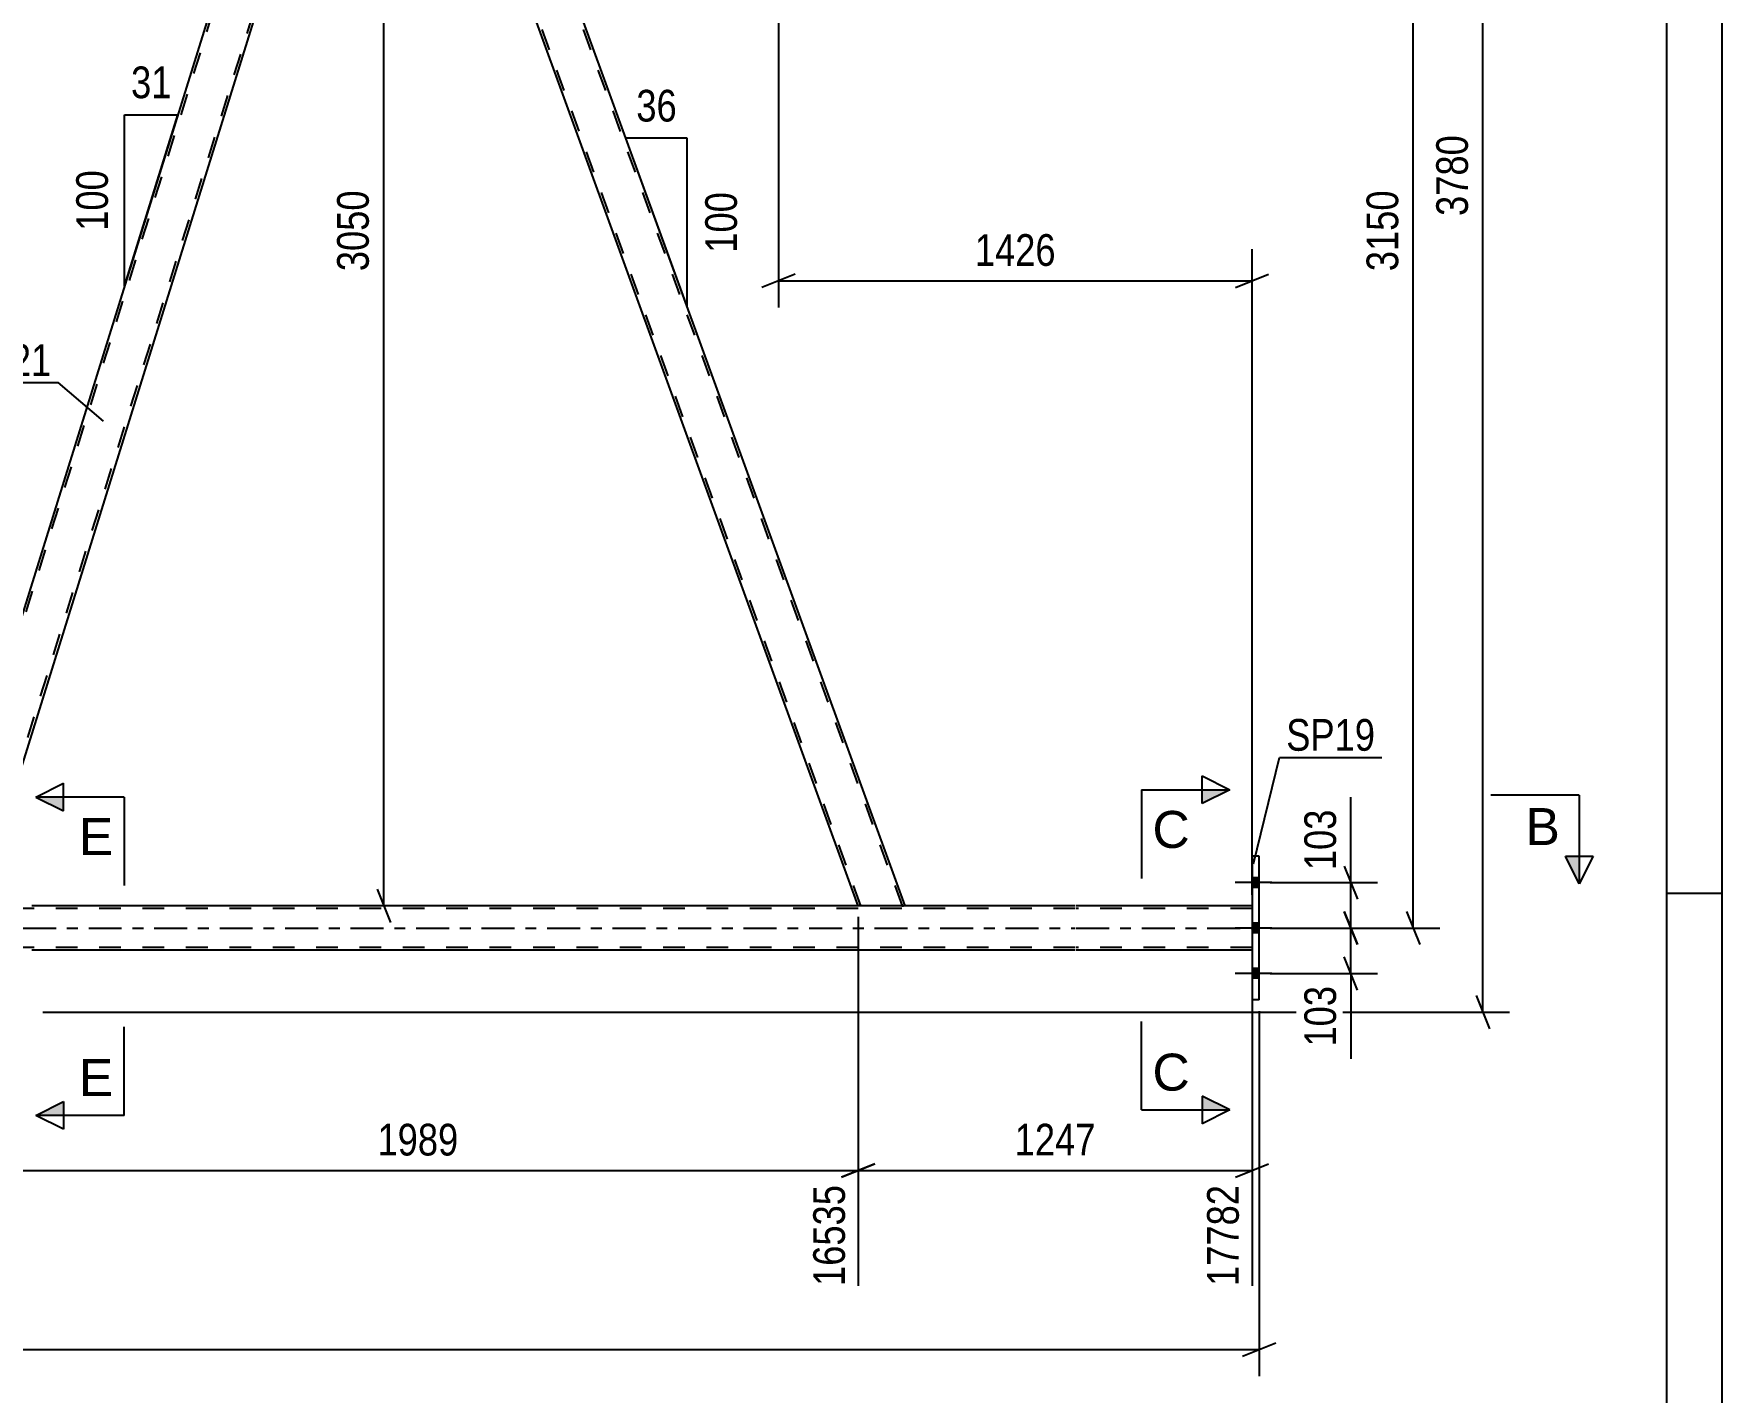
# Model space of a CAD drawing. Header units: millimetres. Extents: x 0 to 841, y 0 to 594.
# Drawn here: x 688.4 to 841, y 252.9 to 375.7 of the extents above; entities that cross this region are included whole.
import ezdxf

# ---------------------------------------------------------------- set-up
doc = ezdxf.new("R2010")
doc.units = ezdxf.units.MM
doc.linetypes.add('DXK_LINE_DOT2', pattern=[3.9198, 1.9599, -1.9599])
doc.linetypes.add('DXK_LINE_DOT3', pattern=[5.9187, 2.979, -0.9799, 0.9799, -0.9799])
doc.styles.add('Arial', font='ARIAL.TTF', dxfattribs={"height": 0.2})
doc.styles.add('Arial Narrow', font='ARIALN.TTF', dxfattribs={"height": 0.2})

# ---------------------------------------------------------------- blocks, each defined once
blk = doc.blocks.new('Unknown-122570622-1133')
at = {"color": 5, "linetype": 'Continuous'}
for p, q in [((841, 0), (841, 594)), ((836, 5), (836, 589)), ((841, 298), (836, 298))]:
    blk.add_line(p, q, dxfattribs=at)
blk = doc.blocks.new('Part-122570622-5188 - 5143')
at = {"color": 7, "linetype": 'DXK_LINE_DOT2'}
for p, q in [((782.53, 296.65), (101.51, 296.65)), ((767.17, 296.89), (762.92, 296.89)), ((798.51, 296.65), (782.63, 296.65)), ((798.51, 296.89), (798.51, 292.89)), ((782.53, 293.13), (101.51, 293.13)), ((798.51, 293.13), (782.63, 293.13))]:
    blk.add_line(p, q, dxfattribs=at)
at = {"color": 2, "linetype": 'Continuous'}
for p, q in [((762.92, 296.89), (688.24, 296.89)), ((782.53, 296.89), (767.17, 296.89)), ((798.51, 296.89), (782.63, 296.89)), ((782.53, 292.89), (688.24, 292.89)), ((798.51, 292.89), (782.63, 292.89))]:
    blk.add_line(p, q, dxfattribs=at)
at = {"color": 7, "linetype": 'DXK_LINE_DOT3'}
for p, q in [((101.51, 294.89), (782.53, 294.89)), ((782.63, 294.89), (798.51, 294.89))]:
    blk.add_line(p, q, dxfattribs=at)
blk = doc.blocks.new('Part-122570622-5245 - 5143')
at = {"color": 7, "linetype": 'DXK_LINE_DOT2'}
for p, q in [((717.44, 418.89), (680.63, 300.77)), ((717.19, 418.89), (717.07, 418.49)), ((718.51, 418.89), (717.19, 418.89)), ((718.51, 418.89), (718.66, 418.49)), ((719.92, 415.01), (683.1, 296.89)), ((680.91, 302.49), (680.49, 301.14)), ((685.1, 302.49), (683.36, 296.89)), ((682.04, 296.89), (680.49, 301.14)), ((683.36, 296.89), (682.04, 296.89))]:
    blk.add_line(p, q, dxfattribs=at)
at = {"color": 2, "linetype": 'Continuous'}
for p, q in [((717.07, 418.49), (680.91, 302.49)), ((718.66, 418.49), (720.06, 414.64)), ((720.06, 414.64), (685.1, 302.49))]:
    blk.add_line(p, q, dxfattribs=at)
blk = doc.blocks.new('Part-122570622-5299 - 5143')
at = {"color": 7, "linetype": 'DXK_LINE_DOT2'}
for p, q in [((718.51, 418.89), (722.77, 418.89)), ((720.06, 414.64), (718.51, 418.89)), ((763.17, 296.89), (718.77, 418.89)), ((766.92, 296.89), (722.51, 418.89)), ((722.77, 418.89), (722.91, 418.49)), ((766.86, 296.89), (767.02, 296.89))]:
    blk.add_line(p, q, dxfattribs=at)
at = {"color": 2, "linetype": 'Continuous'}
for p, q in [((767.17, 296.89), (722.91, 418.49)), ((762.92, 296.89), (720.06, 414.64)), ((766.86, 296.89), (762.92, 296.89)), ((767.13, 296.89), (766.86, 296.89)), ((767.17, 296.89), (767.13, 296.89))]:
    blk.add_line(p, q, dxfattribs=at)
blk = doc.blocks.new('Part-122570622-5367 - 5143')
at = {"color": 2, "linetype": 'Continuous'}
for p, q in [((799.15, 301.39), (798.51, 301.39)), ((798.51, 301.39), (798.51, 288.39)), ((799.15, 288.39), (799.15, 301.39)), ((799.15, 288.39), (798.51, 288.39))]:
    blk.add_line(p, q, dxfattribs=at)
blk = doc.blocks.new('Bolt-122570622-5385 - 5143')
at = {"linetype": 'Continuous'}
for points in [[(798.51, 299.43), (798.51, 298.55), (799.15, 298.55), (799.15, 299.43)], [(798.51, 299.43), (798.51, 298.55), (799.15, 298.55), (799.15, 299.43)], [(798.51, 299.43), (798.51, 298.55), (799.15, 298.55), (799.15, 299.43)], [(798.51, 295.33), (798.51, 294.45), (799.15, 294.45), (799.15, 295.33)], [(798.51, 295.33), (798.51, 294.45), (799.15, 294.45), (799.15, 295.33)], [(798.51, 291.23), (798.51, 290.35), (799.15, 290.35), (799.15, 291.23)], [(798.51, 291.23), (798.51, 290.35), (799.15, 290.35), (799.15, 291.23)], [(798.51, 291.23), (798.51, 290.35), (799.15, 290.35), (799.15, 291.23)]]:
    blk.add_hatch(color=1, dxfattribs=at).paths.add_polyline_path(points)
at = {"color": 1, "linetype": 'Continuous'}
for p, q in [((799.15, 299.43), (798.51, 299.43)), ((799.15, 299.43), (798.51, 299.43)), ((799.15, 299.43), (798.51, 299.43)), ((800.31, 298.99), (796.99, 298.99)), ((800.31, 298.99), (796.99, 298.99)), ((800.31, 298.99), (796.99, 298.99)), ((799.15, 298.55), (798.51, 298.55)), ((799.15, 298.55), (798.51, 298.55)), ((799.15, 298.55), (798.51, 298.55)), ((800.31, 294.89), (796.99, 294.89)), ((800.31, 294.89), (796.99, 294.89)), ((799.15, 295.33), (798.51, 295.33)), ((799.15, 295.33), (798.51, 295.33)), ((799.15, 294.45), (798.51, 294.45)), ((799.15, 294.45), (798.51, 294.45)), ((800.31, 290.79), (796.99, 290.79)), ((800.31, 290.79), (796.99, 290.79)), ((800.31, 290.79), (796.99, 290.79)), ((799.15, 291.23), (798.51, 291.23)), ((799.15, 291.23), (798.51, 291.23)), ((799.15, 291.23), (798.51, 291.23)), ((799.15, 290.35), (798.51, 290.35)), ((799.15, 290.35), (798.51, 290.35)), ((799.15, 290.35), (798.51, 290.35))]:
    blk.add_line(p, q, dxfattribs=at)
blk = doc.blocks.new('StraightDimension-122570622-6639 - 5143')
at = {"color": 7, "linetype": 'Continuous'}
for p, q in [((806.85, 300.49), (808.05, 297.49)), ((800.15, 298.99), (809.85, 298.99)), ((807.45, 294.89), (807.45, 298.99)), ((808.05, 293.39), (806.85, 296.39)), ((800.15, 294.89), (809.85, 294.89))]:
    blk.add_line(p, q, dxfattribs=at)
at = {"color": 0}
blk.add_wipeout([(806.7, 306.2), (802.5, 306.2), (802.5, 299.52), (806.7, 299.52)], dxfattribs=at)
at = {"color": 7, "linetype": 'Continuous'}
blk.add_line((807.45, 298.99), (807.45, 306.73), dxfattribs=at)
blk.add_line((807.45, 298.99), (807.45, 306.73), dxfattribs=at)
at = {"color": 3, "style": 'Arial Narrow'}
blk.add_text('103', height=2.863, rotation=90.0002, dxfattribs=at).set_placement((806.1, 300.12))
blk = doc.blocks.new('AngleDimension-122570622-5967 - 5143')
at = {"color": 7, "linetype": 'Continuous'}
for p, q in [((746.33, 354.14), (741.92, 366.26)), ((747.46, 366.26), (741.92, 366.26)), ((747.46, 351.04), (741.92, 366.26)), ((747.46, 351.04), (747.46, 366.26))]:
    blk.add_line(p, q, dxfattribs=at)
at = {"color": 0}
for points in [[(747.12, 367.16), (747.12, 371.36), (742.27, 371.36), (742.27, 367.16)], [(752.56, 361.99), (748.36, 361.99), (748.36, 355.31), (752.56, 355.31)]]:
    blk.add_wipeout(points, dxfattribs=at)
at = {"color": 3, "style": 'Arial Narrow'}
blk.add_text('36', height=2.863, dxfattribs=at).set_placement((742.87, 367.76))
blk.add_text('100', height=2.863, rotation=90.0002, dxfattribs=at).set_placement((751.96, 355.91))
blk = doc.blocks.new('StraightDimension-122570622-18954 - 5143')
at = {"color": 7, "linetype": 'Continuous'}
for p, q in [((762.92, 295.89), (762.92, 262.55)), ((798.51, 291.89), (798.51, 262.55)), ((764.42, 273.59), (761.42, 272.39)), ((797.01, 272.39), (800.01, 273.59)), ((762.92, 272.99), (798.51, 272.99))]:
    blk.add_line(p, q, dxfattribs=at)
at = {"color": 0}
blk.add_wipeout([(784.97, 273.74), (784.97, 277.94), (776.46, 277.94), (776.46, 273.74)], dxfattribs=at)
at = {"color": 0, "linetype": 'Continuous'}
blk.add_wipeout([(797.91, 272.29), (793.71, 272.29), (793.71, 261.95), (797.91, 261.95)], dxfattribs=at)
at = {"color": 3, "style": 'Arial Narrow'}
blk.add_text('1247', height=2.863, dxfattribs=at).set_placement((777.06, 274.34))
at = {"color": 3, "linetype": 'Continuous', "style": 'Arial Narrow'}
blk.add_text('17782', height=2.863, rotation=90.0002, dxfattribs=at).set_placement((797.31, 262.55))
blk = doc.blocks.new('StraightDimension-122570622-6689 - 5143')
at = {"color": 7, "linetype": 'Continuous'}
for p, q in [((720.64, 417.39), (719.44, 420.39)), ((727.32, 418.89), (717.19, 418.89)), ((720.04, 296.89), (720.04, 418.89)), ((719.44, 298.39), (720.64, 295.39)), ((727.32, 296.89), (717.19, 296.89))]:
    blk.add_line(p, q, dxfattribs=at)
at = {"color": 0}
blk.add_wipeout([(719.29, 362.15), (715.09, 362.15), (715.09, 353.64), (719.29, 353.64)], dxfattribs=at)
at = {"color": 3, "style": 'Arial Narrow'}
blk.add_text('3050', height=2.863, rotation=90.0002, dxfattribs=at).set_placement((718.69, 354.24))
blk = doc.blocks.new('StraightDimension-122570622-18955 - 5143')
at = {"color": 7, "linetype": 'Continuous'}
for p, q in [((683.35, 295.89), (683.35, 262.55)), ((762.92, 295.89), (762.92, 262.55)), ((684.85, 273.59), (681.85, 272.39)), ((761.42, 272.39), (764.42, 273.59)), ((683.35, 272.99), (762.92, 272.99))]:
    blk.add_line(p, q, dxfattribs=at)
at = {"color": 0}
blk.add_wipeout([(727.39, 273.74), (727.39, 277.94), (718.88, 277.94), (718.88, 273.74)], dxfattribs=at)
at = {"color": 0, "linetype": 'Continuous'}
blk.add_wipeout([(762.32, 272.29), (758.12, 272.29), (758.12, 261.95), (762.32, 261.95)], dxfattribs=at)
at = {"color": 3, "style": 'Arial Narrow'}
blk.add_text('1989', height=2.863, dxfattribs=at).set_placement((719.48, 274.34))
at = {"color": 3, "linetype": 'Continuous', "style": 'Arial Narrow'}
blk.add_text('16535', height=2.863, rotation=90.0002, dxfattribs=at).set_placement((761.72, 262.55))
blk = doc.blocks.new('AngleDimension-122570622-6076 - 5143')
at = {"color": 7, "linetype": 'Continuous'}
for p, q in [((696.62, 368.37), (701.44, 368.37)), ((696.62, 352.9), (701.44, 368.37)), ((696.62, 352.9), (696.62, 368.37)), ((697.09, 354.38), (701.44, 368.37))]:
    blk.add_line(p, q, dxfattribs=at)
at = {"color": 0}
for points in [[(701.46, 369.27), (701.46, 373.47), (696.61, 373.47), (696.61, 369.27)], [(695.72, 363.98), (691.52, 363.98), (691.52, 357.29), (695.72, 357.29)]]:
    blk.add_wipeout(points, dxfattribs=at)
at = {"color": 3, "style": 'Arial Narrow'}
blk.add_text('31', height=2.863, dxfattribs=at).set_placement((697.21, 369.87))
blk.add_text('100', height=2.863, rotation=90.0002, dxfattribs=at).set_placement((695.12, 357.89))
blk = doc.blocks.new('StraightDimension-122570622-6266 - 5143')
at = {"color": 7, "linetype": 'Continuous'}
for p, q in [((819.97, 436.99), (818.77, 439.99)), ((752.79, 438.49), (821.77, 438.49)), ((819.37, 287.29), (819.37, 438.49)), ((818.77, 288.79), (819.97, 285.79)), ((689.24, 287.29), (821.77, 287.29))]:
    blk.add_line(p, q, dxfattribs=at)
at = {"color": 0}
blk.add_wipeout([(818.62, 367.14), (814.42, 367.14), (814.42, 358.63), (818.62, 358.63)], dxfattribs=at)
at = {"color": 3, "style": 'Arial Narrow'}
blk.add_text('3780', height=2.863, rotation=90.0002, dxfattribs=at).set_placement((818.02, 359.23))
blk = doc.blocks.new('StraightDimension-122570622-6631 - 5143')
at = {"color": 7, "linetype": 'Continuous'}
for p, q in [((806.85, 296.39), (808.05, 293.39)), ((800.15, 294.89), (809.85, 294.89)), ((807.45, 290.79), (807.45, 294.89)), ((808.05, 289.29), (806.85, 292.29)), ((800.15, 290.79), (809.85, 290.79))]:
    blk.add_line(p, q, dxfattribs=at)
at = {"color": 0}
blk.add_wipeout([(806.7, 290.27), (802.5, 290.27), (802.5, 283.58), (806.7, 283.58)], dxfattribs=at)
at = {"color": 7, "linetype": 'Continuous'}
blk.add_line((807.45, 290.79), (807.45, 283.06), dxfattribs=at)
blk.add_line((807.45, 290.79), (807.45, 283.06), dxfattribs=at)
at = {"color": 3, "style": 'Arial Narrow'}
blk.add_text('103', height=2.863, rotation=90.0002, dxfattribs=at).set_placement((806.1, 284.18))
blk = doc.blocks.new('StraightDimension-122570622-6881 - 5143')
at = {"color": 7, "linetype": 'Continuous'}
for p, q in [((755.72, 417.89), (755.72, 350.97)), ((798.51, 297.89), (798.51, 356.22)), ((757.22, 353.97), (754.22, 352.77)), ((755.72, 353.37), (798.51, 353.37)), ((797.01, 352.77), (800.01, 353.97))]:
    blk.add_line(p, q, dxfattribs=at)
at = {"color": 0}
blk.add_wipeout([(781.37, 354.12), (781.37, 358.32), (772.86, 358.32), (772.86, 354.12)], dxfattribs=at)
at = {"color": 3, "style": 'Arial Narrow'}
blk.add_text('1426', height=2.863, dxfattribs=at).set_placement((773.46, 354.72))
blk = doc.blocks.new('StraightDimension-122570622-6892 - 5143')
at = {"color": 7, "linetype": 'Continuous'}
for p, q in [((799.15, 287.39), (799.15, 254.41)), ((55.01, 256.81), (799.15, 256.81)), ((797.65, 256.21), (800.65, 257.41))]:
    blk.add_line(p, q, dxfattribs=at)
blk = doc.blocks.new('StraightDimension-122570622-6924 - 5143')
at = {"color": 7, "linetype": 'Continuous'}
for p, q in [((813.67, 419.39), (812.47, 422.39)), ((757.36, 420.89), (815.47, 420.89)), ((813.07, 294.89), (813.07, 420.89)), ((812.47, 296.39), (813.67, 293.39)), ((800.15, 294.89), (815.47, 294.89))]:
    blk.add_line(p, q, dxfattribs=at)
at = {"color": 0}
blk.add_wipeout([(812.32, 362.15), (808.12, 362.15), (808.12, 353.64), (812.32, 353.64)], dxfattribs=at)
at = {"color": 3, "style": 'Arial Narrow'}
blk.add_text('3150', height=2.863, rotation=90.0002, dxfattribs=at).set_placement((811.72, 354.24))
blk = doc.blocks.new('Mark-122570622-5241 - 5143')
at = {"color": 0}
blk.add_wipeout([(690.01, 344.77), (690.01, 347.77), (681.79, 347.77), (681.79, 344.77)], dxfattribs=at)
blk.add_wipeout([(690.01, 344.77), (690.01, 347.77), (681.79, 347.77), (681.79, 344.77)], dxfattribs=at)
at = {"color": 30, "linetype": 'Continuous'}
for p in [(681.19, 344.17), (694.73, 340.69)]:
    blk.add_line(p, (690.61, 344.17), dxfattribs=at)
at = {"color": 3, "style": 'Arial Narrow'}
blk.add_text('M221', height=2.863, dxfattribs=at).set_placement((681.79, 344.77))
blk = doc.blocks.new('Mark-122570622-5363 - 5143')
at = {"color": 0}
blk.add_wipeout([(809.64, 310.91), (809.64, 313.91), (801.6, 313.91), (801.6, 310.91)], dxfattribs=at)
blk.add_wipeout([(809.64, 310.91), (809.64, 313.91), (801.6, 313.91), (801.6, 310.91)], dxfattribs=at)
at = {"color": 30, "linetype": 'Continuous'}
for p, q in [((798.63, 300.69), (801, 310.31)), ((801, 310.31), (810.24, 310.31))]:
    blk.add_line(p, q, dxfattribs=at)
at = {"color": 3, "style": 'Arial Narrow'}
blk.add_text('SP19', height=2.863, dxfattribs=at).set_placement((801.6, 310.91))
blk = doc.blocks.new('SectionMark-122570622-6962 - 5143')
at = {"linetype": 'Continuous'}
for points in [[(794.01, 306.13), (794.01, 307.38), (796.51, 307.38)], [(794.01, 278.45), (794.01, 279.7), (796.51, 278.45)]]:
    blk.add_hatch(color=6, dxfattribs=at).paths.add_polyline_path(points)
at = {"color": 6, "linetype": 'Continuous'}
for p, q in [((794.01, 306.13), (794.01, 308.63)), ((794.01, 308.63), (796.51, 307.38)), ((788.51, 307.38), (788.51, 299.38)), ((788.51, 307.38), (796.51, 307.38)), ((796.51, 307.38), (794.01, 306.13)), ((788.51, 278.45), (788.51, 286.45)), ((796.51, 278.45), (794.01, 279.7)), ((794.01, 279.7), (794.01, 277.2)), ((788.51, 278.45), (796.51, 278.45)), ((796.51, 278.45), (794.01, 277.2))]:
    blk.add_line(p, q, dxfattribs=at)
at = {"color": 0, "linetype": 'Continuous'}
for points in [[(792.88, 302.13), (792.88, 305.63), (789.51, 305.63), (789.51, 302.13)], [(792.88, 280.2), (792.88, 283.7), (789.51, 283.7), (789.51, 280.2)]]:
    blk.add_wipeout(points, dxfattribs=at)
at = {"color": 3, "linetype": 'Continuous', "style": 'Arial'}
for p in [(789.51, 302.13), (789.51, 280.2)]:
    blk.add_text('C', height=3.34, dxfattribs=at).set_placement(p)
blk = doc.blocks.new('SectionMark-122570622-6954 - 5143')
at = {"linetype": 'Continuous'}
for points in [[(691.1, 306.73), (691.1, 305.48), (688.6, 306.73)], [(691.1, 279.21), (691.1, 277.96), (688.6, 277.96)]]:
    blk.add_hatch(color=6, dxfattribs=at).paths.add_polyline_path(points)
at = {"color": 6, "linetype": 'Continuous'}
for p, q in [((688.6, 306.73), (691.1, 307.98)), ((696.6, 306.73), (688.6, 306.73)), ((688.6, 306.73), (691.1, 305.48)), ((691.1, 305.48), (691.1, 307.98)), ((696.6, 306.73), (696.6, 298.73)), ((696.6, 277.96), (696.6, 285.96)), ((688.6, 277.96), (691.1, 279.21)), ((696.6, 277.96), (688.6, 277.96)), ((691.1, 276.71), (688.6, 277.96)), ((691.1, 279.21), (691.1, 276.71))]:
    blk.add_line(p, q, dxfattribs=at)
at = {"color": 0, "linetype": 'Continuous'}
for points in [[(695.6, 301.48), (695.6, 304.98), (692.49, 304.98), (692.49, 301.48)], [(695.6, 279.71), (695.6, 283.21), (692.49, 283.21), (692.49, 279.71)]]:
    blk.add_wipeout(points, dxfattribs=at)
at = {"color": 3, "linetype": 'Continuous', "style": 'Arial'}
for p in [(692.49, 301.48), (692.49, 279.71)]:
    blk.add_text('E', height=3.34, dxfattribs=at).set_placement(p)
blk = doc.blocks.new('SectionMark-122570622-6960 - 5143')
at = {"linetype": 'Continuous'}
blk.add_hatch(color=6, dxfattribs=at).paths.add_polyline_path([(826.83, 301.39), (828.08, 301.39), (828.08, 298.89)])
at = {"color": 6, "linetype": 'Continuous'}
for p, q in [((828.08, 306.89), (820.08, 306.89)), ((828.08, 306.89), (828.08, 298.89)), ((826.83, 301.39), (829.33, 301.39)), ((828.08, 298.89), (826.83, 301.39)), ((829.33, 301.39), (828.08, 298.89))]:
    blk.add_line(p, q, dxfattribs=at)
at = {"color": 0, "linetype": 'Continuous'}
blk.add_wipeout([(826.33, 302.39), (826.33, 305.89), (823.22, 305.89), (823.22, 302.39)], dxfattribs=at)
at = {"color": 3, "linetype": 'Continuous', "style": 'Arial'}
blk.add_text('B', height=3.34, dxfattribs=at).set_placement((823.22, 302.39))

msp = doc.modelspace()

# ---------------------------------------------------------------- block references
for name in ['Unknown-122570622-1133', 'Part-122570622-5245 - 5143', 'Part-122570622-5299 - 5143', 'Part-122570622-5367 - 5143', 'Bolt-122570622-5385 - 5143', 'Part-122570622-5188 - 5143']:
    msp.add_blockref(name, (0, 0))

# ---------------------------------------------------------------- next in the draw order: block references
for name in ['StraightDimension-122570622-6689 - 5143', 'AngleDimension-122570622-6076 - 5143', 'AngleDimension-122570622-5967 - 5143', 'StraightDimension-122570622-6639 - 5143']:
    msp.add_blockref(name, (0, 0))

# ---------------------------------------------------------------- next in the draw order: block references
msp.add_blockref('StraightDimension-122570622-18954 - 5143', (0, 0))

# ---------------------------------------------------------------- next in the draw order: block references
msp.add_blockref('StraightDimension-122570622-18955 - 5143', (0, 0))

# ---------------------------------------------------------------- next in the draw order: block references
msp.add_blockref('StraightDimension-122570622-6266 - 5143', (0, 0))

# ---------------------------------------------------------------- next in the draw order: block references
for name in ['StraightDimension-122570622-6881 - 5143', 'StraightDimension-122570622-6631 - 5143']:
    msp.add_blockref(name, (0, 0))

# ---------------------------------------------------------------- next in the draw order: block references
msp.add_blockref('StraightDimension-122570622-6892 - 5143', (0, 0))

# ---------------------------------------------------------------- next in the draw order: block references
for name in ['StraightDimension-122570622-6924 - 5143', 'Mark-122570622-5241 - 5143', 'SectionMark-122570622-6954 - 5143']:
    msp.add_blockref(name, (0, 0))

# ---------------------------------------------------------------- next in the draw order: block references
for name in ['Mark-122570622-5363 - 5143', 'SectionMark-122570622-6962 - 5143']:
    msp.add_blockref(name, (0, 0))

# ---------------------------------------------------------------- next in the draw order: block references
msp.add_blockref('SectionMark-122570622-6960 - 5143', (0, 0))

doc.saveas('drawing.dxf')
